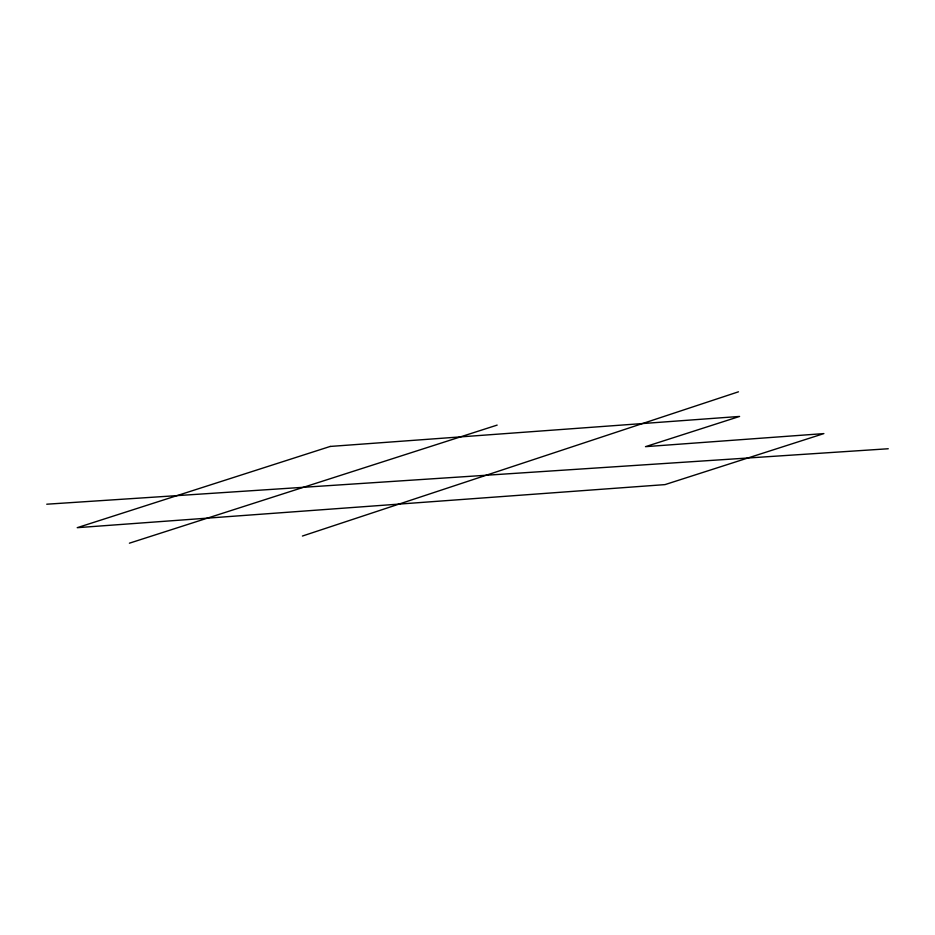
<?xml version="1.0" encoding="UTF-8"?>
<svg xmlns="http://www.w3.org/2000/svg" width="935" height="935" viewBox="0 0 935 935"><rect width="100%" height="100%" fill="white"/><g stroke="black" fill="none" stroke-linecap="round" stroke-linejoin="round"><path stroke-width="1.4" d="M302.414 536.035L738.463 391.812M129.404 543.188L497.151 425.098M46.75 504.21L888.25 448.753M330.23 446.439L77.219 527.679L664.995 484.61L823.875 433.595L645.477 446.661L739.597 416.437L330.23 446.439"/></g></svg>
